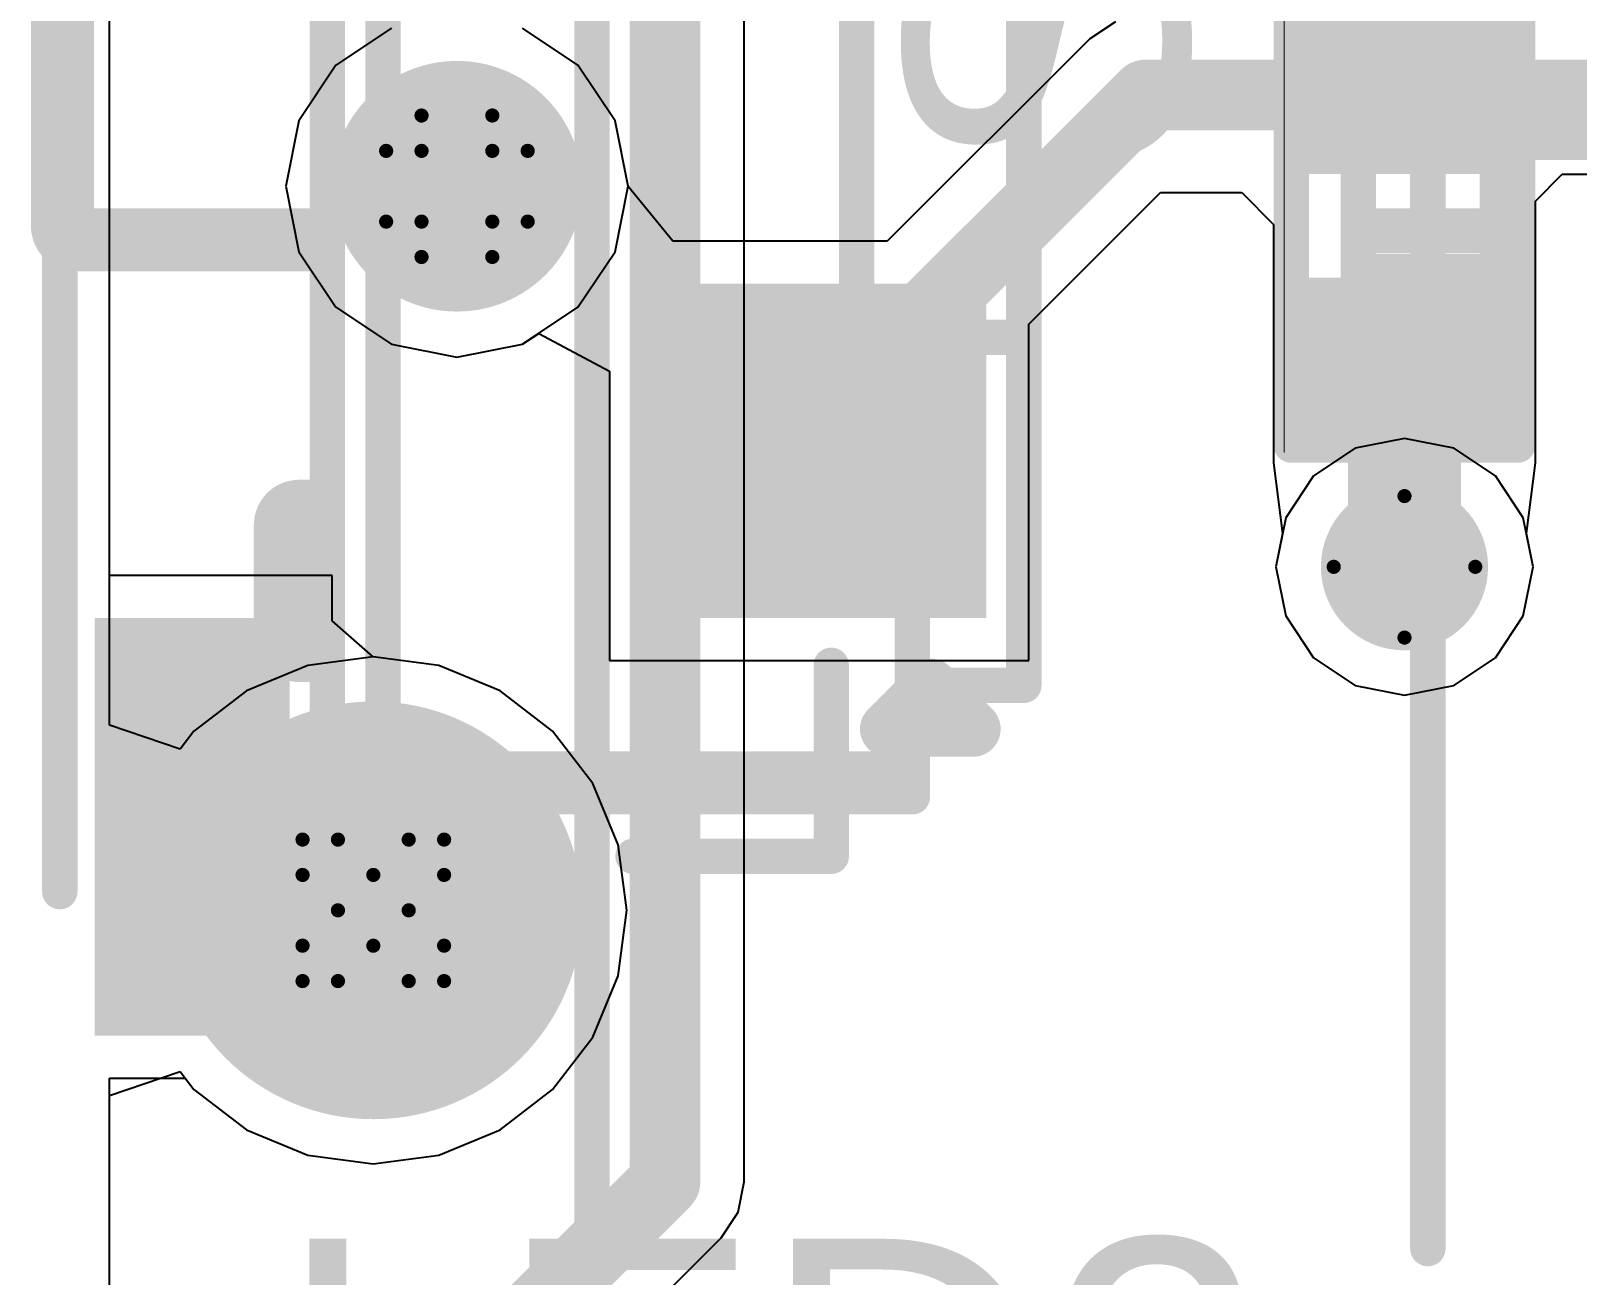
# Model space of a CAD drawing. Header units: millimetres. Extents: x -16 to 330, y -45 to 150.
# Drawn here: x -3.51 to 2.04, y 18.69 to 23.16 of the extents above; entities that cross this region are included whole.
import ezdxf

# ---------------------------------------------------------------- set-up
doc = ezdxf.new("R2010")
doc.units = ezdxf.units.MM
for name, color, linetype in [('BottomLayer', 5, 'Continuous'), ('BottomSolder', 6, 'Continuous'), ('DrillDrawing', 1, 'Continuous'), ('Mechanical13', 56, 'Continuous'), ('MidLayer1', 16, 'Continuous'), ('MidLayer2', 76, 'Continuous'), ('MultiLayer', 9, 'Continuous'), ('PadHoleLayer', 156, 'Continuous'), ('TopLayer', 1, 'Continuous'), ('TopOverlay', 2, 'Continuous'), ('TopPaste', 8, 'Continuous'), ('TopSolder', 216, 'Continuous'), ('ViaHoleLayer', 16, 'Continuous')]:
    doc.layers.add(name, color=color, linetype=linetype)
doc.styles.add('Arial', font='arial.ttf', dxfattribs={"height": 0.2})

# ---------------------------------------------------------------- blocks, each defined once
blk = doc.blocks.new('YTS_B003_2A_79')
at = {"layer": 'BottomLayer'}
h = blk.add_hatch(color=5, dxfattribs=at)
edge = h.paths.add_edge_path()
edge.add_arc((-3.75, 0.475), 0.75, 0, 360)
at = {"layer": 'BottomSolder'}
h = blk.add_hatch(color=6, dxfattribs=at)
edge = h.paths.add_edge_path()
edge.add_arc((-3.75, 0.475), 0.4, 0, 360)
h = blk.add_hatch(color=6, dxfattribs=at)
edge = h.paths.add_edge_path()
edge.add_arc((-1.15, 0.175), 0.45, 0, 360)
at = {"layer": 'MidLayer1'}
h = blk.add_hatch(color=16, dxfattribs=at)
edge = h.paths.add_edge_path()
edge.add_arc((-3.75, 0.475), 0.75, 0, 360)
at = {"layer": 'MidLayer2'}
h = blk.add_hatch(color=76, dxfattribs=at)
edge = h.paths.add_edge_path()
edge.add_arc((-3.75, 0.475), 0.75, 0, 360)
at = {"layer": 'MultiLayer'}
h = blk.add_hatch(color=9, dxfattribs=at)
edge = h.paths.add_edge_path()
edge.add_arc((-3.75, 0.475), 0.75, 0, 360)
at = {"layer": 'PadHoleLayer'}
h = blk.add_hatch(color=156, dxfattribs=at)
edge = h.paths.add_edge_path()
edge.add_arc((-3.75, 0.475), 0.4, 0, 360)
h = blk.add_hatch(color=156, dxfattribs=at)
edge = h.paths.add_edge_path()
edge.add_arc((-1.15, 0.175), 0.45, 0, 360)
at = {"layer": 'TopLayer'}
for points in [[(-4.2, 1.475), (-2.7, 1.475), (-2.7, 0.775), (-4.2, 0.775)], [(-1.5, -1.725), (-2.7, -1.725), (-2.7, -0.525), (-1.5, -0.525)]]:
    blk.add_hatch(color=1, dxfattribs=at).paths.add_polyline_path(points)
h = blk.add_hatch(color=1, dxfattribs=at)
edge = h.paths.add_edge_path()
edge.add_arc((-3.75, 0.475), 0.75, 0, 360)
at = {"layer": 'TopPaste'}
for points in [[(-4.2, 1.475), (-2.7, 1.475), (-2.7, 0.775), (-4.2, 0.775)], [(-1.5, -1.725), (-2.7, -1.725), (-2.7, -0.525), (-1.5, -0.525)]]:
    blk.add_hatch(color=8, dxfattribs=at).paths.add_polyline_path(points)
at = {"layer": 'TopSolder'}
for points in [[(-4.2, 1.475), (-2.7, 1.475), (-2.7, 0.775), (-4.2, 0.775)], [(-1.5, -1.725), (-2.7, -1.725), (-2.7, -0.525), (-1.5, -0.525)]]:
    blk.add_hatch(color=216, dxfattribs=at).paths.add_polyline_path(points)
h = blk.add_hatch(color=216, dxfattribs=at)
edge = h.paths.add_edge_path()
edge.add_arc((-3.75, 0.475), 0.4, 0, 360)
h = blk.add_hatch(color=216, dxfattribs=at)
edge = h.paths.add_edge_path()
edge.add_arc((-1.15, 0.175), 0.45, 0, 360)
at = {"layer": 'TopOverlay'}
for points, const_width in [([(-3.683, 1.6002), (3.6576, 1.6002)], 0.127), ([(-3.556, -0.4572), (-3.556, -1.1684)], 0.127), ([(-3.556, -1.1684), (-2.8702, -1.1684)], 0.127), ([(-3.0988, -1.3716), (-2.9464, -1.524)], 0.2), ([(-3.0988, -1.3716), (-3.0988, -1.6764)], 0.2), ([(-2.9464, -1.524), (-3.0988, -1.6764)], 0.2)]:
    blk.add_lwpolyline(points, dxfattribs=dict(at, const_width=const_width))
for points, const_width in [([(-3.7147, 1.6002, 1), (-3.6513, 1.6002, 1)], 0.0635), ([(-3.5877, -0.4572, 1), (-3.5242, -0.4572, 1)], 0.0635), ([(-3.5877, -1.1684, 1), (-3.5242, -1.1684, 1)], 0.0635), ([(-3.5877, -1.1684, 1), (-3.5242, -1.1684, 1)], 0.0635), ([(-2.9019, -1.1684, 1), (-2.8384, -1.1684, 1)], 0.0635), ([(-3.1488, -1.3716, 1), (-3.0488, -1.3716, 1)], 0.1), ([(-3.1488, -1.3716, 1), (-3.0488, -1.3716, 1)], 0.1), ([(-2.9964, -1.524, 1), (-2.8964, -1.524, 1)], 0.1), ([(-2.9964, -1.524, 1), (-2.8964, -1.524, 1)], 0.1), ([(-3.1488, -1.6764, 1), (-3.0488, -1.6764, 1)], 0.1), ([(-3.1488, -1.6764, 1), (-3.0488, -1.6764, 1)], 0.1)]:
    blk.add_lwpolyline(points, format="xyb", close=True, dxfattribs=dict(at, const_width=const_width))
blk = doc.blocks.new('R___0402_91')
at = {"layer": 'TopLayer'}
for points in [[(-0.6985, -0.3175), (-0.6985, 0.3175), (-0.2413, 0.3175), (-0.2413, -0.3175)], [(0.2413, -0.3175), (0.2413, 0.3175), (0.6985, 0.3175), (0.6985, -0.3175)]]:
    blk.add_hatch(color=1, dxfattribs=at).paths.add_polyline_path(points)
at = {"layer": 'TopPaste'}
for points in [[(-0.6985, -0.3175), (-0.6985, 0.3175), (-0.2413, 0.3175), (-0.2413, -0.3175)], [(0.2413, -0.3175), (0.2413, 0.3175), (0.6985, 0.3175), (0.6985, -0.3175)]]:
    blk.add_hatch(color=8, dxfattribs=at).paths.add_polyline_path(points)
at = {"layer": 'TopSolder'}
for points in [[(-0.7535, -0.3725), (-0.7535, 0.3725), (-0.1863, 0.3725), (-0.1863, -0.3725)], [(0.1863, -0.3725), (0.1863, 0.3725), (0.7535, 0.3725), (0.7535, -0.3725)]]:
    blk.add_hatch(color=216, dxfattribs=at).paths.add_polyline_path(points)
at = {"layer": 'TopOverlay'}
for points, const_width in [([(-0.7874, -0.4064), (-0.7874, 0.4064)], 0.127), ([(0.7874, 0.4064), (-0.7874, 0.4064)], 0.127), ([(0.7874, -0.4064), (0.7874, 0.4064)], 0.127), ([(0.7874, -0.4064), (-0.7874, -0.4064)], 0.127), ([(0.8128, -0.4318), (-0.8128, -0.4318)], 0.00323)]:
    blk.add_lwpolyline(points, dxfattribs=dict(at, const_width=const_width))
for points, const_width in [([(-0.8191, 0.4064, 1), (-0.7556, 0.4064, 1)], 0.0635), ([(-0.8191, 0.4064, 1), (-0.7556, 0.4064, 1)], 0.0635), ([(0.7556, 0.4064, 1), (0.8191, 0.4064, 1)], 0.0635), ([(0.7556, 0.4064, 1), (0.8191, 0.4064, 1)], 0.0635), ([(-0.8191, -0.4064, 1), (-0.7556, -0.4064, 1)], 0.0635), ([(-0.8191, -0.4064, 1), (-0.7556, -0.4064, 1)], 0.0635), ([(0.7556, -0.4064, 1), (0.8191, -0.4064, 1)], 0.0635), ([(0.7556, -0.4064, 1), (0.8191, -0.4064, 1)], 0.0635), ([(-0.8136, -0.4318, 1), (-0.812, -0.4318, 1)], 0.00161), ([(0.812, -0.4318, 1), (0.8136, -0.4318, 1)], 0.00161)]:
    blk.add_lwpolyline(points, format="xyb", close=True, dxfattribs=dict(at, const_width=const_width))

msp = doc.modelspace()

# ---------------------------------------------------------------- hatches: boundary and pattern name
at = {"layer": 'BottomLayer'}
h = msp.add_hatch(color=5, dxfattribs=at)
edge = h.paths.add_edge_path()
edge.add_arc((1.4224, 21.2344), 0.3, 0, 360)
at = {"layer": 'BottomSolder'}
h = msp.add_hatch(color=6, dxfattribs=at)
edge = h.paths.add_edge_path()
edge.add_arc((1.4224, 21.2344), 0.15, 0, 360)
at = {"layer": 'MidLayer1'}
h = msp.add_hatch(color=16, dxfattribs=at)
edge = h.paths.add_edge_path()
edge.add_arc((1.4224, 21.2344), 0.3, 0, 360)
at = {"layer": 'MidLayer2'}
h = msp.add_hatch(color=76, dxfattribs=at)
edge = h.paths.add_edge_path()
edge.add_arc((1.4224, 21.2344), 0.3, 0, 360)
at = {"layer": 'TopLayer'}
h = msp.add_hatch(color=1, dxfattribs=at)
edge = h.paths.add_edge_path()
edge.add_arc((1.4224, 21.2344), 0.3, 0, 360)
at = {"layer": 'TopSolder'}
h = msp.add_hatch(color=216, dxfattribs=at)
edge = h.paths.add_edge_path()
edge.add_arc((1.4224, 21.2344), 0.15, 0, 360)
at = {"layer": 'ViaHoleLayer'}
h = msp.add_hatch(color=16, dxfattribs=at)
edge = h.paths.add_edge_path()
edge.add_arc((1.4224, 21.2344), 0.15, 0, 360)

# ---------------------------------------------------------------- linework, layer by layer
at = {"layer": 'BottomLayer'}
for p, q in [((-0.947, 19.0262), (-0.947, 48.3235)), ((1.2459, 21.6606), (1.0962, 21.5606)), ((1.4224, 21.6957), (1.2459, 21.6606)), ((1.5989, 21.6606), (1.4224, 21.6957)), ((1.7485, 21.5606), (1.5989, 21.6606)), ((1.0962, 21.5606), (0.9962, 21.4109)), ((1.8485, 21.4109), (1.7485, 21.5606)), ((0.9962, 21.4109), (0.9611, 21.2344)), ((1.8836, 21.2344), (1.8485, 21.4109)), ((0.9611, 21.2344), (0.9962, 21.0579)), ((1.8485, 21.0579), (1.8836, 21.2344)), ((0.9962, 21.0579), (1.0962, 20.9082)), ((1.7485, 20.9082), (1.8485, 21.0579)), ((1.0962, 20.9082), (1.2459, 20.8083)), ((1.5989, 20.8083), (1.7485, 20.9082)), ((1.2459, 20.8083), (1.4224, 20.7731)), ((1.4224, 20.7731), (1.5989, 20.8083)), ((-0.9687, 18.9172), (-0.947, 19.0262)), ((-0.947, 19.0262), (-0.947, 19.0262)), ((-1.0305, 18.8248), (-0.9687, 18.9172)), ((-2.4075, 17.4477), (-1.0305, 18.8248)), ((-1.0305, 18.8248), (-1.0305, 18.8248))]:
    msp.add_line(p, q, dxfattribs=at)
at = {"layer": 'BottomLayer', "const_width": 0.254}
for points in [[(-1.2319, 19.0262), (-1.2319, 48.3235)], [(-2.6924, 17.5657), (-1.2319, 19.0262)]]:
    msp.add_lwpolyline(points, dxfattribs=at)
at = {"layer": 'BottomLayer', "const_width": 0.127}
msp.add_lwpolyline([(-1.2954, 19.0262, 1), (-1.1684, 19.0262, 1)], format="xyb", close=True, dxfattribs=at)
msp.add_lwpolyline([(-1.2954, 19.0262, 1), (-1.1684, 19.0262, 1)], format="xyb", close=True, dxfattribs=at)
at = {"layer": 'DrillDrawing', "const_width": 0.0508}
for points in [[(-2.1054, 22.728), (-2.1054, 22.855)], [(-2.1054, 22.855), (-1.8514, 22.855)], [(-1.8514, 22.728), (-1.8514, 22.855)], [(-2.2324, 22.474), (-2.2324, 22.728)], [(-2.2324, 22.728), (-2.1054, 22.728)], [(-1.8514, 22.728), (-1.7244, 22.728)], [(-1.7244, 22.474), (-1.7244, 22.728)], [(-2.2324, 22.474), (-2.1054, 22.474)], [(-2.1054, 22.347), (-2.1054, 22.474)], [(-1.8514, 22.474), (-1.7244, 22.474)], [(-1.8514, 22.347), (-1.8514, 22.474)], [(-2.1054, 22.347), (-1.8514, 22.347)], [(1.1684, 21.2344), (1.4224, 21.4884)], [(1.4224, 21.4884), (1.6764, 21.2344)], [(1.1684, 21.2344), (1.4224, 20.9804)], [(1.4224, 20.9804), (1.6764, 21.2344)], [(-2.5324, 20.128), (-2.5324, 20.255)], [(-2.5324, 20.255), (-2.4054, 20.255)], [(-2.4054, 20.255), (-2.2784, 20.128)], [(-2.2784, 20.128), (-2.1514, 20.255)], [(-2.1514, 20.255), (-2.0244, 20.255)], [(-2.0244, 20.128), (-2.0244, 20.255)], [(-2.5324, 20.128), (-2.4054, 20.001)], [(-2.1514, 20.001), (-2.0244, 20.128)], [(-2.5324, 19.874), (-2.4054, 20.001)], [(-2.1514, 20.001), (-2.0244, 19.874)], [(-2.5324, 19.747), (-2.5324, 19.874)], [(-2.4054, 19.747), (-2.2784, 19.874)], [(-2.2784, 19.874), (-2.1514, 19.747)], [(-2.0244, 19.747), (-2.0244, 19.874)], [(-2.5324, 19.747), (-2.4054, 19.747)], [(-2.1514, 19.747), (-2.0244, 19.747)]]:
    msp.add_lwpolyline(points, dxfattribs=at)
at = {"layer": 'DrillDrawing', "const_width": 0.0254}
for points in [[(-2.1181, 22.855, 1), (-2.0927, 22.855, 1)], [(-2.1181, 22.855, 1), (-2.0927, 22.855, 1)], [(-1.8641, 22.855, 1), (-1.8387, 22.855, 1)], [(-1.8641, 22.855, 1), (-1.8387, 22.855, 1)], [(-2.2451, 22.728, 1), (-2.2197, 22.728, 1)], [(-2.2451, 22.728, 1), (-2.2197, 22.728, 1)], [(-2.1181, 22.728, 1), (-2.0927, 22.728, 1)], [(-2.1181, 22.728, 1), (-2.0927, 22.728, 1)], [(-1.8641, 22.728, 1), (-1.8387, 22.728, 1)], [(-1.8641, 22.728, 1), (-1.8387, 22.728, 1)], [(-1.7371, 22.728, 1), (-1.7117, 22.728, 1)], [(-1.7371, 22.728, 1), (-1.7117, 22.728, 1)], [(-2.2451, 22.474, 1), (-2.2197, 22.474, 1)], [(-2.2451, 22.474, 1), (-2.2197, 22.474, 1)], [(-2.1181, 22.474, 1), (-2.0927, 22.474, 1)], [(-2.1181, 22.474, 1), (-2.0927, 22.474, 1)], [(-1.8641, 22.474, 1), (-1.8387, 22.474, 1)], [(-1.8641, 22.474, 1), (-1.8387, 22.474, 1)], [(-1.7371, 22.474, 1), (-1.7117, 22.474, 1)], [(-1.7371, 22.474, 1), (-1.7117, 22.474, 1)], [(-2.1181, 22.347, 1), (-2.0927, 22.347, 1)], [(-2.1181, 22.347, 1), (-2.0927, 22.347, 1)], [(-1.8641, 22.347, 1), (-1.8387, 22.347, 1)], [(-1.8641, 22.347, 1), (-1.8387, 22.347, 1)], [(1.4097, 21.4884, 1), (1.4351, 21.4884, 1)], [(1.4097, 21.4884, 1), (1.4351, 21.4884, 1)], [(1.1557, 21.2344, 1), (1.1811, 21.2344, 1)], [(1.1557, 21.2344, 1), (1.1811, 21.2344, 1)], [(1.6637, 21.2344, 1), (1.6891, 21.2344, 1)], [(1.6637, 21.2344, 1), (1.6891, 21.2344, 1)], [(1.4097, 20.9804, 1), (1.4351, 20.9804, 1)], [(1.4097, 20.9804, 1), (1.4351, 20.9804, 1)], [(-2.5451, 20.255, 1), (-2.5197, 20.255, 1)], [(-2.5451, 20.255, 1), (-2.5197, 20.255, 1)], [(-2.4181, 20.255, 1), (-2.3927, 20.255, 1)], [(-2.4181, 20.255, 1), (-2.3927, 20.255, 1)], [(-2.1641, 20.255, 1), (-2.1387, 20.255, 1)], [(-2.1641, 20.255, 1), (-2.1387, 20.255, 1)], [(-2.0371, 20.255, 1), (-2.0117, 20.255, 1)], [(-2.0371, 20.255, 1), (-2.0117, 20.255, 1)], [(-2.5451, 20.128, 1), (-2.5197, 20.128, 1)], [(-2.5451, 20.128, 1), (-2.5197, 20.128, 1)], [(-2.2911, 20.128, 1), (-2.2657, 20.128, 1)], [(-2.2911, 20.128, 1), (-2.2657, 20.128, 1)], [(-2.0371, 20.128, 1), (-2.0117, 20.128, 1)], [(-2.0371, 20.128, 1), (-2.0117, 20.128, 1)], [(-2.4181, 20.001, 1), (-2.3927, 20.001, 1)], [(-2.4181, 20.001, 1), (-2.3927, 20.001, 1)], [(-2.1641, 20.001, 1), (-2.1387, 20.001, 1)], [(-2.1641, 20.001, 1), (-2.1387, 20.001, 1)], [(-2.5451, 19.874, 1), (-2.5197, 19.874, 1)], [(-2.5451, 19.874, 1), (-2.5197, 19.874, 1)], [(-2.2911, 19.874, 1), (-2.2657, 19.874, 1)], [(-2.2911, 19.874, 1), (-2.2657, 19.874, 1)], [(-2.0371, 19.874, 1), (-2.0117, 19.874, 1)], [(-2.0371, 19.874, 1), (-2.0117, 19.874, 1)], [(-2.5451, 19.747, 1), (-2.5197, 19.747, 1)], [(-2.5451, 19.747, 1), (-2.5197, 19.747, 1)], [(-2.4181, 19.747, 1), (-2.3927, 19.747, 1)], [(-2.4181, 19.747, 1), (-2.3927, 19.747, 1)], [(-2.1641, 19.747, 1), (-2.1387, 19.747, 1)], [(-2.1641, 19.747, 1), (-2.1387, 19.747, 1)], [(-2.0371, 19.747, 1), (-2.0117, 19.747, 1)], [(-2.0371, 19.747, 1), (-2.0117, 19.747, 1)]]:
    msp.add_lwpolyline(points, format="xyb", close=True, dxfattribs=at)
at = {"layer": 'Mechanical13', "const_width": 0.127}
for points in [[(-2.4438, 20.5088), (-2.4438, 27.2088)], [(-2.2438, 20.5088), (-2.2438, 27.2088)], [(0.0562, 20.8088), (0.0562, 26.9088)], [(-0.5438, 21.4588), (-0.5438, 26.2588)], [(-3.4438, 22.4588), (-3.4438, 25.2588)], [(-3.3438, 22.4588), (-3.3438, 25.2588)], [(-1.4938, 16.5088), (-1.4938, 24.4535)], [(-1.4938, 16.5088), (-1.4938, 24.4535)], [(1.2562, 23.0938), (1.2562, 23.2238)], [(1.7562, 23.0938), (1.7562, 23.2238)], [(1.2562, 23.0938), (1.7562, 23.0938)], [(1.2562, 23.0588), (1.2562, 23.0938)], [(1.7562, 23.0588), (1.7562, 23.0938)], [(1.2562, 23.0588), (1.7562, 23.0588)], [(1.2562, 22.4588), (1.2562, 23.0588)], [(1.7562, 22.4588), (1.7562, 23.0588)], [(1.5062, 22.7588), (9.451, 22.7588)], [(1.5062, 22.7588), (9.451, 22.7588)], [(1.5062, 18.7864), (1.5062, 22.7588)], [(1.5062, 18.7864), (1.5062, 22.7588)], [(-3.4438, 22.4588), (-3.3438, 22.4588)], [(-3.3438, 22.4588), (-2.4438, 22.4588)], [(-3.3438, 22.3588), (-3.3438, 22.4588)], [(-1.4938, 14.5088), (-1.4938, 22.4535)], [(-1.4938, 14.5088), (-1.4938, 22.4535)], [(1.2562, 22.4588), (1.7562, 22.4588)], [(1.2562, 22.4238), (1.2562, 22.4588)], [(1.2562, 22.4238), (1.7562, 22.4238)], [(1.2562, 22.2938), (1.2562, 22.4238)], [(1.7562, 22.4238), (1.7562, 22.4588)], [(1.7562, 22.2938), (1.7562, 22.4238)], [(-3.3438, 22.3588), (-2.4438, 22.3588)], [(1.2562, 22.2938), (1.7562, 22.2938)], [(1.2562, 22.2588), (1.2562, 22.2938)], [(1.2562, 22.2588), (1.7562, 22.2588)], [(1.7562, 22.2588), (1.7562, 22.2938)], [(-0.5438, 22.0588), (-0.3438, 22.0588)], [(-0.3438, 20.5088), (-0.3438, 22.0588)], [(-0.3437, 22.0588), (0.0562, 22.0588)], [(-2.5438, 21.4838), (-2.4438, 21.4838)], [(-2.5438, 21.3838), (-2.5438, 21.4838)], [(-0.5438, 21.4588), (-0.3438, 21.4588)], [(-2.6438, 21.3838), (-2.5438, 21.3838)], [(-2.6438, 20.9838), (-2.6438, 21.3838)], [(-2.5438, 21.3838), (-2.4438, 21.3838)], [(-2.5438, 20.9838), (-2.5438, 21.3838)], [(-2.6438, 20.9838), (-2.5438, 20.9838)], [(-2.5438, 20.9838), (-2.4438, 20.9838)], [(-2.5438, 20.8838), (-2.5438, 20.9838)], [(-2.5438, 20.8838), (-2.4438, 20.8838)], [(-0.3438, 20.8088), (0.0562, 20.8088)], [(-2.4438, 20.5088), (-0.3438, 20.5088)], [(-2.4438, 20.4088), (-2.4438, 20.5088)], [(-2.2438, 20.4088), (-2.2438, 20.5088)], [(-2.2438, 20.4088), (-2.2438, 20.5088)], [(-0.3438, 20.4088), (-0.3438, 20.5088)], [(-2.4438, 20.4088), (-0.3438, 20.4088)], [(-2.4438, 20.3088), (-2.4438, 20.4088)], [(-2.2438, 20.3088), (-2.2438, 20.4088)], [(-2.4438, 20.3088), (-2.2438, 20.3088)], [(-2.4438, 20.0588), (-2.4438, 20.3088)], [(-2.2438, 20.2588), (-2.2438, 20.3088)], [(-2.1438, 20.1588), (-1.7938, 20.1588)], [(-1.7938, 19.9588), (-1.7938, 20.1588)], [(-2.3438, 19.9588), (-1.7938, 19.9588)]]:
    msp.add_lwpolyline(points, dxfattribs=at)
at = {"layer": 'Mechanical13'}
for points, const_width in [([(1.2245, 23.0938, 1), (1.288, 23.0938, 1)], 0.0635), ([(1.2245, 23.0938, 1), (1.288, 23.0938, 1)], 0.0635), ([(1.2245, 23.0938, 1), (1.288, 23.0938, 1)], 0.0635), ([(1.7245, 23.0938, 1), (1.788, 23.0938, 1)], 0.0635), ([(1.7245, 23.0938, 1), (1.788, 23.0938, 1)], 0.0635), ([(1.7245, 23.0938, 1), (1.788, 23.0938, 1)], 0.0635), ([(1.2245, 23.0588, 1), (1.288, 23.0588, 1)], 0.0635), ([(1.2245, 23.0588, 1), (1.288, 23.0588, 1)], 0.0635), ([(1.2245, 23.0588, 1), (1.288, 23.0588, 1)], 0.0635), ([(1.7245, 23.0588, 1), (1.788, 23.0588, 1)], 0.0635), ([(1.7245, 23.0588, 1), (1.788, 23.0588, 1)], 0.0635), ([(1.7245, 23.0588, 1), (1.788, 23.0588, 1)], 0.0635), ([(1.5094, 22.7588, 1), (1.5031, 22.7588, 1)], 0.127), ([(1.5094, 22.7588, 1), (1.5031, 22.7588, 1)], 0.127), ([(1.4713, 22.7588, 1), (1.5348, 22.7588, 1)], 0.0635), ([(1.4713, 22.7588, 1), (1.5348, 22.7588, 1)], 0.0635), ([(1.4745, 22.7588, 1), (1.538, 22.7588, 1)], 0.0635), ([(1.4745, 22.7588, 1), (1.538, 22.7588, 1)], 0.0635), ([(1.4745, 22.7588, 1), (1.538, 22.7588, 1)], 0.0635), ([(1.4745, 22.7588, 1), (1.538, 22.7588, 1)], 0.0635), ([(1.4777, 22.7588, 1), (1.5412, 22.7588, 1)], 0.0635), ([(1.4777, 22.7588, 1), (1.5412, 22.7588, 1)], 0.0635), ([(-3.4755, 22.4588, 1), (-3.412, 22.4588, 1)], 0.0635), ([(-3.4755, 22.4588, 1), (-3.412, 22.4588, 1)], 0.0635), ([(-3.4755, 22.4588, 1), (-3.412, 22.4588, 1)], 0.0635), ([(-3.3755, 22.4588, 1), (-3.312, 22.4588, 1)], 0.0635), ([(-3.3755, 22.4588, 1), (-3.312, 22.4588, 1)], 0.0635), ([(-3.3755, 22.4588, 1), (-3.312, 22.4588, 1)], 0.0635), ([(-3.3755, 22.4588, 1), (-3.312, 22.4588, 1)], 0.0635), ([(-2.4755, 22.4588, 1), (-2.412, 22.4588, 1)], 0.0635), ([(-1.5255, 22.4535, 1), (-1.462, 22.4535, 1)], 0.0635), ([(-1.5255, 22.4535, 1), (-1.462, 22.4535, 1)], 0.0635), ([(1.2245, 22.4588, 1), (1.288, 22.4588, 1)], 0.0635), ([(1.2245, 22.4588, 1), (1.288, 22.4588, 1)], 0.0635), ([(1.2245, 22.4588, 1), (1.288, 22.4588, 1)], 0.0635), ([(1.2245, 22.4238, 1), (1.288, 22.4238, 1)], 0.0635), ([(1.2245, 22.4238, 1), (1.288, 22.4238, 1)], 0.0635), ([(1.2245, 22.4238, 1), (1.288, 22.4238, 1)], 0.0635), ([(1.7245, 22.4588, 1), (1.788, 22.4588, 1)], 0.0635), ([(1.7245, 22.4588, 1), (1.788, 22.4588, 1)], 0.0635), ([(1.7245, 22.4588, 1), (1.788, 22.4588, 1)], 0.0635), ([(1.7245, 22.4238, 1), (1.788, 22.4238, 1)], 0.0635), ([(1.7245, 22.4238, 1), (1.788, 22.4238, 1)], 0.0635), ([(1.7245, 22.4238, 1), (1.788, 22.4238, 1)], 0.0635), ([(-3.4064, 22.3637, 1), (-3.3429, 22.3637, 1)], 0.0635), ([(-3.4064, 22.3637, 1), (-3.3429, 22.3637, 1)], 0.0635), ([(-3.3755, 22.3588, 1), (-3.312, 22.3588, 1)], 0.0635), ([(-3.3755, 22.3588, 1), (-3.312, 22.3588, 1)], 0.0635), ([(-3.3755, 22.3588, 1), (-3.312, 22.3588, 1)], 0.0635), ([(-2.4755, 22.3588, 1), (-2.412, 22.3588, 1)], 0.0635), ([(1.2245, 22.2938, 1), (1.288, 22.2938, 1)], 0.0635), ([(1.2245, 22.2938, 1), (1.288, 22.2938, 1)], 0.0635), ([(1.2245, 22.2938, 1), (1.288, 22.2938, 1)], 0.0635), ([(1.2245, 22.2588, 1), (1.288, 22.2588, 1)], 0.0635), ([(1.2245, 22.2588, 1), (1.288, 22.2588, 1)], 0.0635), ([(1.7245, 22.2938, 1), (1.788, 22.2938, 1)], 0.0635), ([(1.7245, 22.2938, 1), (1.788, 22.2938, 1)], 0.0635), ([(1.7245, 22.2938, 1), (1.788, 22.2938, 1)], 0.0635), ([(1.7245, 22.2588, 1), (1.788, 22.2588, 1)], 0.0635), ([(1.7245, 22.2588, 1), (1.788, 22.2588, 1)], 0.0635), ([(-0.5755, 22.0588, 1), (-0.512, 22.0588, 1)], 0.0635), ([(-0.3755, 22.0588, 1), (-0.312, 22.0588, 1)], 0.0635), ([(-0.3755, 22.0588, 1), (-0.312, 22.0588, 1)], 0.0635), ([(-0.3755, 22.0588, 1), (-0.312, 22.0588, 1)], 0.0635), ([(0.0245, 22.0588, 1), (0.088, 22.0588, 1)], 0.0635), ([(-2.6063, 21.4789, 1), (-2.5428, 21.4789, 1)], 0.0635), ([(-2.6063, 21.4789, 1), (-2.5428, 21.4789, 1)], 0.0635), ([(-2.5755, 21.4838, 1), (-2.512, 21.4838, 1)], 0.0635), ([(-2.5755, 21.4838, 1), (-2.512, 21.4838, 1)], 0.0635), ([(-2.5755, 21.4838, 1), (-2.512, 21.4838, 1)], 0.0635), ([(-2.4755, 21.4838, 1), (-2.412, 21.4838, 1)], 0.0635), ([(-0.5755, 21.4588, 1), (-0.512, 21.4588, 1)], 0.0635), ([(-0.5755, 21.4588, 1), (-0.512, 21.4588, 1)], 0.0635), ([(-0.3755, 21.4588, 1), (-0.312, 21.4588, 1)], 0.0635), ([(-2.6755, 21.3838, 1), (-2.612, 21.3838, 1)], 0.0635), ([(-2.6755, 21.3838, 1), (-2.612, 21.3838, 1)], 0.0635), ([(-2.6755, 21.3838, 1), (-2.612, 21.3838, 1)], 0.0635), ([(-2.5755, 21.3838, 1), (-2.512, 21.3838, 1)], 0.0635), ([(-2.5755, 21.3838, 1), (-2.512, 21.3838, 1)], 0.0635), ([(-2.5755, 21.3838, 1), (-2.512, 21.3838, 1)], 0.0635), ([(-2.5755, 21.3838, 1), (-2.512, 21.3838, 1)], 0.0635), ([(-2.4755, 21.3838, 1), (-2.412, 21.3838, 1)], 0.0635), ([(-2.6755, 20.9838, 1), (-2.612, 20.9838, 1)], 0.0635), ([(-2.6755, 20.9838, 1), (-2.612, 20.9838, 1)], 0.0635), ([(-2.6755, 20.9838, 1), (-2.612, 20.9838, 1)], 0.0635), ([(-2.5755, 20.9838, 1), (-2.512, 20.9838, 1)], 0.0635), ([(-2.5755, 20.9838, 1), (-2.512, 20.9838, 1)], 0.0635), ([(-2.5755, 20.9838, 1), (-2.512, 20.9838, 1)], 0.0635), ([(-2.5755, 20.9838, 1), (-2.512, 20.9838, 1)], 0.0635), ([(-2.4755, 20.9838, 1), (-2.412, 20.9838, 1)], 0.0635), ([(-2.6063, 20.8887, 1), (-2.5428, 20.8887, 1)], 0.0635), ([(-2.6063, 20.8887, 1), (-2.5428, 20.8887, 1)], 0.0635), ([(-2.5755, 20.8838, 1), (-2.512, 20.8838, 1)], 0.0635), ([(-2.5755, 20.8838, 1), (-2.512, 20.8838, 1)], 0.0635), ([(-2.5755, 20.8838, 1), (-2.512, 20.8838, 1)], 0.0635), ([(-2.4755, 20.8838, 1), (-2.412, 20.8838, 1)], 0.0635), ([(-0.3755, 20.8088, 1), (-0.312, 20.8088, 1)], 0.0635), ([(0.0245, 20.8088, 1), (0.088, 20.8088, 1)], 0.0635), ([(0.0245, 20.8088, 1), (0.088, 20.8088, 1)], 0.0635), ([(-2.4755, 20.5088, 1), (-2.412, 20.5088, 1)], 0.0635), ([(-2.4755, 20.5088, 1), (-2.412, 20.5088, 1)], 0.0635), ([(-2.4755, 20.5088, 1), (-2.412, 20.5088, 1)], 0.0635), ([(-2.2755, 20.5088, 1), (-2.212, 20.5088, 1)], 0.0635), ([(-2.2755, 20.5088, 1), (-2.212, 20.5088, 1)], 0.0635), ([(-2.2755, 20.5088, 1), (-2.212, 20.5088, 1)], 0.0635), ([(-0.3755, 20.5088, 1), (-0.312, 20.5088, 1)], 0.0635), ([(-0.3755, 20.5088, 1), (-0.312, 20.5088, 1)], 0.0635), ([(-0.3755, 20.5088, 1), (-0.312, 20.5088, 1)], 0.0635), ([(-2.4755, 20.4088, 1), (-2.412, 20.4088, 1)], 0.0635), ([(-2.4755, 20.4088, 1), (-2.412, 20.4088, 1)], 0.0635), ([(-2.4755, 20.4088, 1), (-2.412, 20.4088, 1)], 0.0635), ([(-2.2755, 20.4088, 1), (-2.212, 20.4088, 1)], 0.0635), ([(-2.2755, 20.4088, 1), (-2.212, 20.4088, 1)], 0.0635), ([(-2.2755, 20.4088, 1), (-2.212, 20.4088, 1)], 0.0635), ([(-0.3755, 20.4088, 1), (-0.312, 20.4088, 1)], 0.0635), ([(-0.3755, 20.4088, 1), (-0.312, 20.4088, 1)], 0.0635), ([(-2.4755, 20.3088, 1), (-2.412, 20.3088, 1)], 0.0635), ([(-2.4755, 20.3088, 1), (-2.412, 20.3088, 1)], 0.0635), ([(-2.4755, 20.3088, 1), (-2.412, 20.3088, 1)], 0.0635), ([(-2.2789, 20.3532, 1), (-2.2154, 20.3532, 1)], 0.0635), ([(-2.2755, 20.3088, 1), (-2.212, 20.3088, 1)], 0.0635), ([(-2.2755, 20.3088, 1), (-2.212, 20.3088, 1)], 0.0635), ([(-2.2755, 20.3088, 1), (-2.212, 20.3088, 1)], 0.0635), ([(-2.2755, 20.2588, 1), (-2.212, 20.2588, 1)], 0.0635), ([(-2.2755, 20.2588, 1), (-2.212, 20.2588, 1)], 0.0635), ([(-2.2706, 20.228, 1), (-2.2071, 20.228, 1)], 0.0635), ([(-2.2706, 20.228, 1), (-2.2071, 20.228, 1)], 0.0635), ([(-2.1755, 20.1588, 1), (-2.112, 20.1588, 1)], 0.0635), ([(-2.1755, 20.1588, 1), (-2.112, 20.1588, 1)], 0.0635), ([(-1.8255, 20.1588, 1), (-1.762, 20.1588, 1)], 0.0635), ([(-1.8255, 20.1588, 1), (-1.762, 20.1588, 1)], 0.0635), ([(-2.4755, 20.0588, 1), (-2.412, 20.0588, 1)], 0.0635), ([(-2.4755, 20.0588, 1), (-2.412, 20.0588, 1)], 0.0635), ([(-2.4751, 20.0278, 1), (-2.4116, 20.0278, 1)], 0.0635), ([(-2.4064, 19.9637, 1), (-2.3429, 19.9637, 1)], 0.0635), ([(-2.4064, 19.9637, 1), (-2.3429, 19.9637, 1)], 0.0635), ([(-2.3755, 19.9588, 1), (-2.312, 19.9588, 1)], 0.0635), ([(-2.3755, 19.9588, 1), (-2.312, 19.9588, 1)], 0.0635), ([(-1.8255, 19.9588, 1), (-1.762, 19.9588, 1)], 0.0635), ([(-1.8255, 19.9588, 1), (-1.762, 19.9588, 1)], 0.0635), ([(1.4745, 18.7864, 1), (1.538, 18.7864, 1)], 0.0635), ([(1.4745, 18.7864, 1), (1.538, 18.7864, 1)], 0.0635)]:
    msp.add_lwpolyline(points, format="xyb", close=True, dxfattribs=dict(at, const_width=const_width))
at = {"layer": 'Mechanical13', "const_width": 0.127}
for points in [[(-3.3746, 22.3637, -0.328045), (-3.4438, 22.4588)], [(-3.3438, 22.3588, -0.046786), (-3.3746, 22.3637)], [(-2.6438, 21.3838, -0.328045), (-2.5746, 21.4789)], [(-2.5746, 21.4789, -0.046786), (-2.5438, 21.4838)], [(-2.5746, 20.8887, -0.328045), (-2.6438, 20.9838)], [(-2.5438, 20.8838, -0.046786), (-2.5746, 20.8887)], [(-2.2472, 20.3532, -3.958294), (-2.4433, 20.0278)], [(-2.2388, 20.228, -0.046786), (-2.2438, 20.2588)], [(-2.1438, 20.1588, -0.328045), (-2.2388, 20.228)], [(-2.3746, 19.9637, -0.328045), (-2.4438, 20.0588)], [(-2.3438, 19.9588, -0.046786), (-2.3746, 19.9637)]]:
    msp.add_lwpolyline(points, format="xyb", dxfattribs=at)
at = {"layer": 'MidLayer1'}
for p, q in [((-3.2258, 20.6659), (-3.2258, 26.8362)), ((-2.2134, 23.1685), (-2.4127, 23.0353)), ((-1.5441, 23.0353), (-1.7433, 23.1685)), ((-2.4127, 23.0353), (-2.5458, 22.8361)), ((-1.4109, 22.8361), (-1.5441, 23.0353)), ((-2.5458, 22.8361), (-2.5926, 22.601)), ((-1.3642, 22.601), (-1.4109, 22.8361)), ((-2.5926, 22.601), (-2.5458, 22.366)), ((-1.4109, 22.366), (-1.3642, 22.601)), ((-2.5458, 22.366), (-2.4127, 22.1667)), ((-1.5441, 22.1667), (-1.4109, 22.366)), ((-2.4127, 22.1667), (-2.2134, 22.0336)), ((-1.7433, 22.0336), (-1.5441, 22.1667)), ((-2.2134, 22.0336), (-1.9784, 21.9868)), ((-1.9784, 21.9868), (-1.7433, 22.0336)), ((-2.5139, 20.8802), (-2.7335, 20.7893)), ((-2.2784, 20.9112), (-2.5139, 20.8802)), ((-2.0428, 20.8802), (-2.2784, 20.9112)), ((-1.8233, 20.7893), (-2.0428, 20.8802)), ((-2.7335, 20.7893), (-2.922, 20.6446)), ((-1.6348, 20.6446), (-1.8233, 20.7893)), ((-2.9718, 20.5796), (-3.2258, 20.6659)), ((-2.922, 20.6446), (-2.9718, 20.5796)), ((-1.4901, 20.4561), (-1.6348, 20.6446)), ((-1.3992, 20.2366), (-1.4901, 20.4561)), ((-1.3682, 20.001), (-1.3992, 20.2366)), ((-1.3992, 19.7654), (-1.3682, 20.001)), ((-1.4901, 19.5459), (-1.3992, 19.7654)), ((-1.6348, 19.3574), (-1.4901, 19.5459)), ((-3.2258, 19.3362), (-2.9718, 19.4224)), ((-2.9718, 19.4224), (-2.922, 19.3574)), ((-3.2258, -10.2396), (-3.2258, 19.3362)), ((-2.922, 19.3574), (-2.7335, 19.2128)), ((-1.8233, 19.2128), (-1.6348, 19.3574)), ((-2.7335, 19.2128), (-2.5139, 19.1218)), ((-2.0428, 19.1218), (-1.8233, 19.2128)), ((-2.5139, 19.1218), (-2.2784, 19.0908)), ((-2.2784, 19.0908), (-2.0428, 19.1218))]:
    msp.add_line(p, q, dxfattribs=at)
at = {"layer": 'MidLayer2'}
for p, q in [((-3.2258, 20.6659), (-3.2258, 26.8362)), ((-2.2134, 23.1685), (-2.4127, 23.0353)), ((-1.5441, 23.0353), (-1.7433, 23.1685)), ((-2.4127, 23.0353), (-2.5458, 22.8361)), ((-1.4109, 22.8361), (-1.5441, 23.0353)), ((-2.5458, 22.8361), (-2.5926, 22.601)), ((-1.3642, 22.601), (-1.4109, 22.8361)), ((-2.5926, 22.601), (-2.5458, 22.366)), ((-1.4109, 22.366), (-1.3642, 22.601)), ((-2.5458, 22.366), (-2.4127, 22.1667)), ((-1.5441, 22.1667), (-1.4109, 22.366)), ((-2.4127, 22.1667), (-2.2134, 22.0336)), ((-1.7433, 22.0336), (-1.5441, 22.1667)), ((-2.2134, 22.0336), (-1.9784, 21.9868)), ((-1.9784, 21.9868), (-1.7433, 22.0336)), ((1.2459, 21.6606), (1.0962, 21.5606)), ((1.4224, 21.6957), (1.2459, 21.6606)), ((1.5989, 21.6606), (1.4224, 21.6957)), ((1.7485, 21.5606), (1.5989, 21.6606)), ((1.0962, 21.5606), (0.9962, 21.4109)), ((1.8485, 21.4109), (1.7485, 21.5606)), ((0.9962, 21.4109), (0.9611, 21.2344)), ((1.8836, 21.2344), (1.8485, 21.4109)), ((0.9611, 21.2344), (0.9962, 21.0579)), ((1.8485, 21.0579), (1.8836, 21.2344)), ((0.9962, 21.0579), (1.0962, 20.9082)), ((1.7485, 20.9082), (1.8485, 21.0579)), ((-2.5139, 20.8802), (-2.7335, 20.7893)), ((-2.2784, 20.9112), (-2.5139, 20.8802)), ((-2.0428, 20.8802), (-2.2784, 20.9112)), ((-1.8233, 20.7893), (-2.0428, 20.8802)), ((1.0962, 20.9082), (1.2459, 20.8083)), ((1.5989, 20.8083), (1.7485, 20.9082)), ((-2.7335, 20.7893), (-2.922, 20.6446)), ((-1.6348, 20.6446), (-1.8233, 20.7893)), ((1.2459, 20.8083), (1.4224, 20.7731)), ((1.4224, 20.7731), (1.5989, 20.8083)), ((-2.9718, 20.5796), (-3.2258, 20.6659)), ((-2.922, 20.6446), (-2.9718, 20.5796)), ((-1.4901, 20.4561), (-1.6348, 20.6446)), ((-1.3992, 20.2366), (-1.4901, 20.4561)), ((-1.3682, 20.001), (-1.3992, 20.2366)), ((-1.3992, 19.7654), (-1.3682, 20.001)), ((-1.4901, 19.5459), (-1.3992, 19.7654)), ((-1.6348, 19.3574), (-1.4901, 19.5459)), ((-3.2258, 19.3362), (-2.9718, 19.4224)), ((-2.9718, 19.4224), (-2.922, 19.3574)), ((-3.2258, -10.2396), (-3.2258, 19.3362)), ((-2.922, 19.3574), (-2.7335, 19.2128)), ((-1.8233, 19.2128), (-1.6348, 19.3574)), ((-2.7335, 19.2128), (-2.5139, 19.1218)), ((-2.0428, 19.1218), (-1.8233, 19.2128)), ((-2.5139, 19.1218), (-2.2784, 19.0908)), ((-2.2784, 19.0908), (-2.0428, 19.1218))]:
    msp.add_line(p, q, dxfattribs=at)
at = {"layer": 'TopLayer'}
for p, q in [((-3.2258, 21.2034), (-3.2258, 26.2986)), ((-2.2134, 23.1685), (-2.4127, 23.0353)), ((-1.5441, 23.0353), (-1.7433, 23.1685)), ((0.3849, 23.1919), (0.2925, 23.1301)), ((0.2925, 23.1301), (-0.4342, 22.4034)), ((0.2925, 23.1301), (0.2925, 23.1301)), ((-2.4127, 23.0353), (-2.5458, 22.8361)), ((-1.4109, 22.8361), (-1.5441, 23.0353)), ((-2.5458, 22.8361), (-2.5926, 22.601)), ((-1.3642, 22.601), (-1.4109, 22.8361)), ((1.8923, 22.5477), (1.9884, 22.6438)), ((1.9884, 22.6438), (6.5073, 22.6438)), ((-2.5926, 22.601), (-2.5458, 22.366)), ((-1.3644, 22.5998), (-1.3642, 22.601)), ((-1.2033, 22.4034), (-1.3644, 22.5998)), ((0.074, 22.1059), (0.5461, 22.578)), ((0.5461, 22.578), (0.8387, 22.578)), ((0.8387, 22.578), (0.9525, 22.4642)), ((1.8923, 22.2937), (1.8923, 22.5477)), ((0.9525, 22.4642), (0.9525, 22.3699)), ((-2.5458, 22.366), (-2.4127, 22.1667)), ((-0.4342, 22.4034), (-1.2033, 22.4034)), ((0.9525, 22.3699), (0.9525, 22.2937)), ((0.9525, 22.2937), (0.9525, 21.6079)), ((1.8923, 21.6079), (1.8923, 22.2937)), ((-2.4127, 22.1667), (-2.2134, 22.0336)), ((0.074, 20.8986), (0.074, 22.1059)), ((-2.2134, 22.0336), (-1.9784, 21.9868)), ((-1.9784, 21.9868), (-1.7433, 22.0336)), ((-1.7433, 22.0336), (-1.6848, 22.0727)), ((-1.6848, 22.0727), (-1.4308, 21.9369)), ((-1.4308, 21.9369), (-1.4308, 20.8986)), ((0.9525, 21.6079), (0.9525, 21.6079)), ((0.9525, 21.6079), (0.9849, 21.3539)), ((1.8599, 21.3539), (1.8923, 21.6079)), ((1.8923, 21.6079), (1.8923, 21.6079)), ((0.9849, 21.3539), (0.9611, 21.2344)), ((1.8836, 21.2344), (1.8599, 21.3539)), ((-2.426, 21.2034), (-3.2258, 21.2034)), ((-2.426, 21.0406), (-2.426, 21.2034)), ((0.9611, 21.2344), (0.9962, 21.0579)), ((1.8485, 21.0579), (1.8836, 21.2344)), ((-2.2784, 20.9112), (-2.426, 21.0406)), ((0.9962, 21.0579), (1.0962, 20.9082)), ((1.7485, 20.9082), (1.8485, 21.0579)), ((-2.0428, 20.8802), (-2.2784, 20.9112)), ((-1.8233, 20.7893), (-2.0428, 20.8802)), ((-1.4308, 20.8986), (0.074, 20.8986)), ((1.0962, 20.9082), (1.2459, 20.8083)), ((1.5989, 20.8083), (1.7485, 20.9082)), ((-1.6348, 20.6446), (-1.8233, 20.7893)), ((1.2459, 20.8083), (1.4224, 20.7731)), ((1.4224, 20.7731), (1.5989, 20.8083)), ((-1.4901, 20.4561), (-1.6348, 20.6446)), ((-1.3992, 20.2366), (-1.4901, 20.4561)), ((-1.3682, 20.001), (-1.3992, 20.2366)), ((-1.3992, 19.7654), (-1.3682, 20.001)), ((-1.4901, 19.5459), (-1.3992, 19.7654)), ((-1.6348, 19.3574), (-1.4901, 19.5459)), ((-3.2258, -10.2396), (-3.2258, 19.3986)), ((-3.2258, 19.3986), (-2.9536, 19.3986)), ((-2.9536, 19.3986), (-2.922, 19.3574)), ((-2.922, 19.3574), (-2.7335, 19.2128)), ((-1.8233, 19.2128), (-1.6348, 19.3574)), ((-2.7335, 19.2128), (-2.5139, 19.1218)), ((-2.0428, 19.1218), (-1.8233, 19.2128)), ((-2.5139, 19.1218), (-2.2784, 19.0908)), ((-2.2784, 19.0908), (-2.0428, 19.1218))]:
    msp.add_line(p, q, dxfattribs=at)
for points, const_width in [([(1.4224, 22.9287), (1.4224, 24.003)], 0.3048), ([(-0.6784, 21.7564), (0.4939, 22.9287)], 0.254), ([(0.4939, 22.9287), (1.4224, 22.9287)], 0.254), ([(1.4224, 22.9287), (6.5073, 22.9287)], 0.254), ([(1.4224, 21.2344), (1.4224, 21.9889)], 0.4064)]:
    msp.add_lwpolyline(points, dxfattribs=dict(at, const_width=const_width))
for points, const_width in [([(0.4304, 22.9287, 1), (0.5574, 22.9287, 1)], 0.127), ([(0.4304, 22.9287, 1), (0.5574, 22.9287, 1)], 0.127), ([(1.3462, 22.9287, 1), (1.4986, 22.9287, 1)], 0.1524), ([(1.3589, 22.9287, 1), (1.4859, 22.9287, 1)], 0.127), ([(1.3589, 22.9287, 1), (1.4859, 22.9287, 1)], 0.127), ([(1.3208, 21.9889, 1), (1.524, 21.9889, 1)], 0.2032), ([(-0.7419, 21.7564, 1), (-0.6149, 21.7564, 1)], 0.127), ([(1.3208, 21.2344, 1), (1.524, 21.2344, 1)], 0.2032)]:
    msp.add_lwpolyline(points, format="xyb", close=True, dxfattribs=dict(at, const_width=const_width))

# ---------------------------------------------------------------- block references
for name, p, rotation in [('YTS_B003_2A_79', (-1.8034, 23.751), 90), ('R___0402_91', (1.4224, 22.4588), 270)]:
    msp.add_blockref(name, p, dxfattribs=dict(rotation=rotation))

# ---------------------------------------------------------------- texts
at = {"layer": 'TopOverlay', "style": 'Arial'}
msp.add_text('SW1', height=1.016, rotation=90, dxfattribs=at).set_placement((0.6459, 22.6402))
msp.add_text('LED2', height=1.016, dxfattribs=at).set_placement((-2.6241, 17.8056))

doc.saveas('drawing.dxf')
